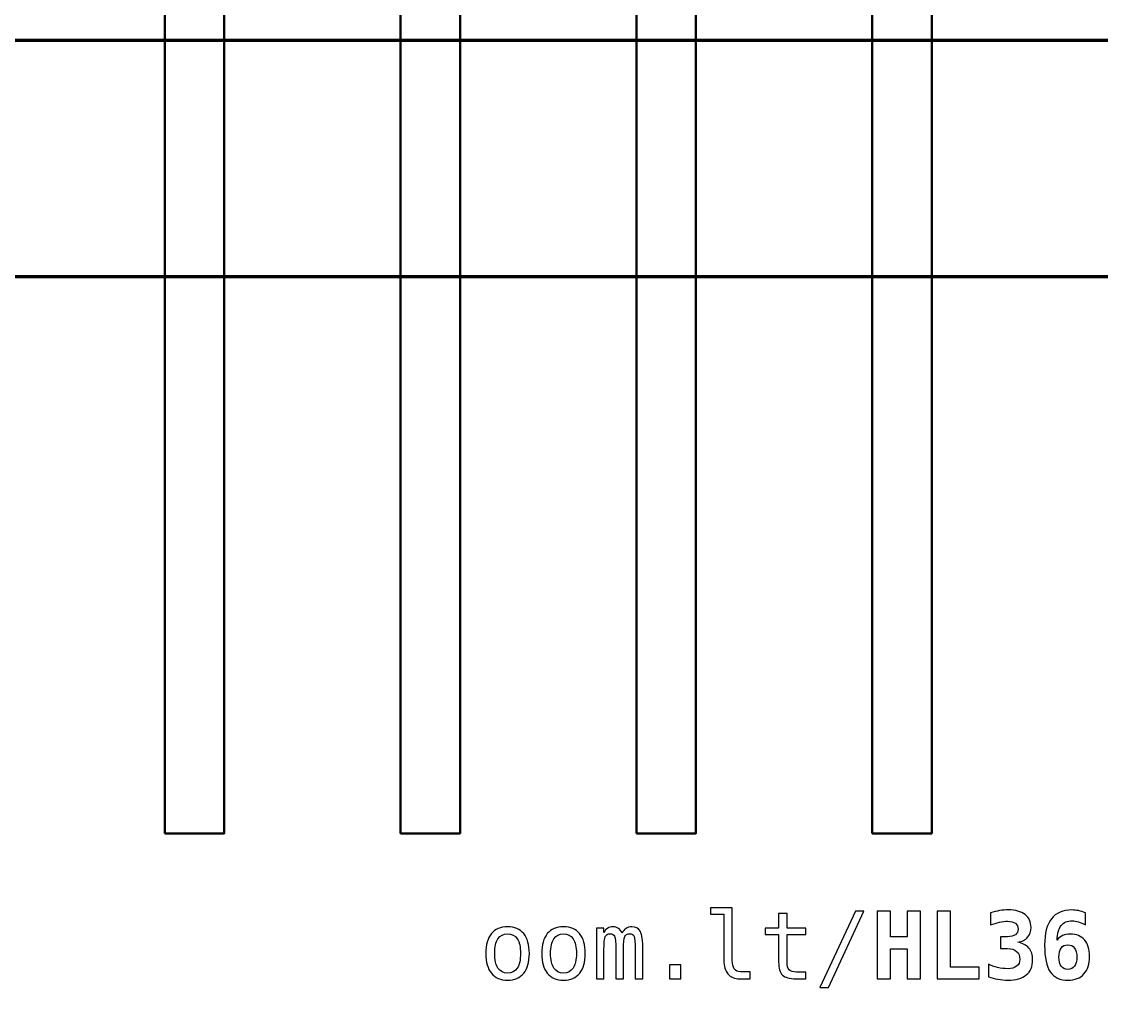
# Model space of a CAD drawing. Header units: centimetres. Extents: x -15.07 to -5.93, y -15.74 to -13.7.
# Drawn here: x -11.321 to -10.158, y -15.743 to -14.703 of the extents above; entities that cross this region are included whole.
import ezdxf

# ---------------------------------------------------------------- set-up
doc = ezdxf.new("R2010")
doc.units = ezdxf.units.CM
doc.header["$MEASUREMENT"] = 0
doc.layers.add('Layer 1', color=7, linetype='Continuous')

msp = doc.modelspace()

# ---------------------------------------------------------------- linework, layer by layer
at = {"layer": 'Layer 1', "color": 7, "lineweight": 50}
for points in [[(-11.167, -15.577), (-11.103, -15.577), (-11.103, -14.123), (-11.167, -14.123), (-11.167, -15.577)], [(-10.913, -15.577), (-10.849, -15.577), (-10.849, -14.123), (-10.913, -14.123), (-10.913, -15.577)], [(-10.659, -15.577), (-10.595, -15.577), (-10.595, -14.123), (-10.659, -14.123), (-10.659, -15.577)], [(-10.405, -15.577), (-10.341, -15.577), (-10.341, -14.123), (-10.405, -14.123), (-10.405, -15.577)]]:
    msp.add_lwpolyline(points, close=True, dxfattribs=at)
at = {"layer": 'Layer 1', "color": 7, "lineweight": 100}
msp.add_lwpolyline([(-15.072, -14.977), (-5.928, -14.977), (-5.928, -14.723), (-15.072, -14.723), (-15.072, -14.977)], close=True, dxfattribs=at)
at = {"layer": 'Layer 1', "color": 250}
for points, knots in [([(-10.55587, -15.7138), (-10.55587, -15.71784), (-10.55513, -15.72087), (-10.55365, -15.72292), (-10.55365, -15.72292), (-10.55217, -15.72497), (-10.54998, -15.726), (-10.54708, -15.726), (-10.54708, -15.726), (-10.54708, -15.726), (-10.53658, -15.726), (-10.53658, -15.726), (-10.53658, -15.726), (-10.53658, -15.726), (-10.53658, -15.73362), (-10.53658, -15.73362), (-10.53658, -15.73362), (-10.53658, -15.73362), (-10.54795, -15.73362), (-10.54795, -15.73362), (-10.54795, -15.73362), (-10.55333, -15.73362), (-10.55748, -15.73189), (-10.56043, -15.72844), (-10.56043, -15.72844), (-10.56338, -15.72499), (-10.56485, -15.7201), (-10.56485, -15.7138), (-10.56485, -15.7138), (-10.56485, -15.7138), (-10.56485, -15.66413), (-10.56485, -15.66413), (-10.56485, -15.66413), (-10.56485, -15.66413), (-10.57925, -15.66413), (-10.57925, -15.66413), (-10.57925, -15.66413), (-10.57925, -15.66413), (-10.57925, -15.6571), (-10.57925, -15.6571), (-10.57925, -15.6571), (-10.57925, -15.6571), (-10.55587, -15.6571), (-10.55587, -15.6571), (-10.55587, -15.6571), (-10.55587, -15.6571), (-10.55587, -15.7138), (-10.55587, -15.7138)], [0, 0, 0, 0, 0.0833333, 0.0833333, 0.0833333, 0.0833333, 0.1666667, 0.1666667, 0.1666667, 0.1666667, 0.25, 0.25, 0.25, 0.25, 0.3333333, 0.3333333, 0.3333333, 0.3333333, 0.4166667, 0.4166667, 0.4166667, 0.4166667, 0.5, 0.5, 0.5, 0.5, 0.5833333, 0.5833333, 0.5833333, 0.5833333, 0.6666667, 0.6666667, 0.6666667, 0.6666667, 0.75, 0.75, 0.75, 0.75, 0.8333333, 0.8333333, 0.8333333, 0.8333333, 0.9166667, 0.9166667, 0.9166667, 0.9166667, 1, 1, 1, 1]), ([(-10.49687, -15.6634), (-10.49687, -15.6634), (-10.49687, -15.67893), (-10.49687, -15.67893), (-10.49687, -15.67893), (-10.49687, -15.67893), (-10.47645, -15.67893), (-10.47645, -15.67893), (-10.47645, -15.67893), (-10.47645, -15.67893), (-10.47645, -15.68592), (-10.47645, -15.68592), (-10.47645, -15.68592), (-10.47645, -15.68592), (-10.49687, -15.68592), (-10.49687, -15.68592), (-10.49687, -15.68592), (-10.49687, -15.68592), (-10.49687, -15.7156), (-10.49687, -15.7156), (-10.49687, -15.7156), (-10.49687, -15.71964), (-10.49611, -15.72245), (-10.49457, -15.72404), (-10.49457, -15.72404), (-10.49304, -15.72564), (-10.49037, -15.72644), (-10.48657, -15.72644), (-10.48657, -15.72644), (-10.48657, -15.72644), (-10.47645, -15.72644), (-10.47645, -15.72644), (-10.47645, -15.72644), (-10.47645, -15.72644), (-10.47645, -15.73362), (-10.47645, -15.73362), (-10.47645, -15.73362), (-10.47645, -15.73362), (-10.48744, -15.73362), (-10.48744, -15.73362), (-10.48744, -15.73362), (-10.49419, -15.73362), (-10.49894, -15.73227), (-10.50171, -15.72957), (-10.50171, -15.72957), (-10.50447, -15.72687), (-10.50586, -15.7222), (-10.50586, -15.7156), (-10.50586, -15.7156), (-10.50586, -15.7156), (-10.50586, -15.68592), (-10.50586, -15.68592), (-10.50586, -15.68592), (-10.50586, -15.68592), (-10.52046, -15.68592), (-10.52046, -15.68592), (-10.52046, -15.68592), (-10.52046, -15.68592), (-10.52046, -15.67893), (-10.52046, -15.67893), (-10.52046, -15.67893), (-10.52046, -15.67893), (-10.50586, -15.67893), (-10.50586, -15.67893), (-10.50586, -15.67893), (-10.50586, -15.67893), (-10.50586, -15.6634), (-10.50586, -15.6634), (-10.50586, -15.6634), (-10.50586, -15.6634), (-10.49687, -15.6634), (-10.49687, -15.6634)], [0, 0, 0, 0, 0.0555556, 0.0555556, 0.0555556, 0.0555556, 0.1111111, 0.1111111, 0.1111111, 0.1111111, 0.1666667, 0.1666667, 0.1666667, 0.1666667, 0.2222222, 0.2222222, 0.2222222, 0.2222222, 0.2777778, 0.2777778, 0.2777778, 0.2777778, 0.3333333, 0.3333333, 0.3333333, 0.3333333, 0.3888889, 0.3888889, 0.3888889, 0.3888889, 0.4444444, 0.4444444, 0.4444444, 0.4444444, 0.5, 0.5, 0.5, 0.5, 0.5555556, 0.5555556, 0.5555556, 0.5555556, 0.6111111, 0.6111111, 0.6111111, 0.6111111, 0.6666667, 0.6666667, 0.6666667, 0.6666667, 0.7222222, 0.7222222, 0.7222222, 0.7222222, 0.7777778, 0.7777778, 0.7777778, 0.7777778, 0.8333333, 0.8333333, 0.8333333, 0.8333333, 0.8888889, 0.8888889, 0.8888889, 0.8888889, 0.9444444, 0.9444444, 0.9444444, 0.9444444, 1, 1, 1, 1]), ([(-10.42323, -15.66071), (-10.42323, -15.66071), (-10.41394, -15.66071), (-10.41394, -15.66071), (-10.41394, -15.66071), (-10.41394, -15.66071), (-10.45233, -15.7429), (-10.45233, -15.7429), (-10.45233, -15.7429), (-10.45233, -15.7429), (-10.46167, -15.7429), (-10.46167, -15.7429), (-10.46167, -15.7429), (-10.46167, -15.7429), (-10.42323, -15.66071), (-10.42323, -15.66071)], [0, 0, 0, 0, 0.25, 0.25, 0.25, 0.25, 0.5, 0.5, 0.5, 0.5, 0.75, 0.75, 0.75, 0.75, 1, 1, 1, 1]), ([(-10.39976, -15.66071), (-10.39976, -15.66071), (-10.38535, -15.66071), (-10.38535, -15.66071), (-10.38535, -15.66071), (-10.38535, -15.66071), (-10.38535, -15.6885), (-10.38535, -15.6885), (-10.38535, -15.6885), (-10.38535, -15.6885), (-10.36732, -15.6885), (-10.36732, -15.6885), (-10.36732, -15.6885), (-10.36732, -15.6885), (-10.36732, -15.66071), (-10.36732, -15.66071), (-10.36732, -15.66071), (-10.36732, -15.66071), (-10.35292, -15.66071), (-10.35292, -15.66071), (-10.35292, -15.66071), (-10.35292, -15.66071), (-10.35292, -15.73362), (-10.35292, -15.73362), (-10.35292, -15.73362), (-10.35292, -15.73362), (-10.36732, -15.73362), (-10.36732, -15.73362), (-10.36732, -15.73362), (-10.36732, -15.73362), (-10.36732, -15.7012), (-10.36732, -15.7012), (-10.36732, -15.7012), (-10.36732, -15.7012), (-10.38535, -15.7012), (-10.38535, -15.7012), (-10.38535, -15.7012), (-10.38535, -15.7012), (-10.38535, -15.73362), (-10.38535, -15.73362), (-10.38535, -15.73362), (-10.38535, -15.73362), (-10.39976, -15.73362), (-10.39976, -15.73362), (-10.39976, -15.73362), (-10.39976, -15.73362), (-10.39976, -15.66071), (-10.39976, -15.66071)], [0, 0, 0, 0, 0.0833333, 0.0833333, 0.0833333, 0.0833333, 0.1666667, 0.1666667, 0.1666667, 0.1666667, 0.25, 0.25, 0.25, 0.25, 0.3333333, 0.3333333, 0.3333333, 0.3333333, 0.4166667, 0.4166667, 0.4166667, 0.4166667, 0.5, 0.5, 0.5, 0.5, 0.5833333, 0.5833333, 0.5833333, 0.5833333, 0.6666667, 0.6666667, 0.6666667, 0.6666667, 0.75, 0.75, 0.75, 0.75, 0.8333333, 0.8333333, 0.8333333, 0.8333333, 0.9166667, 0.9166667, 0.9166667, 0.9166667, 1, 1, 1, 1]), ([(-10.33525, -15.73362), (-10.33525, -15.73362), (-10.33525, -15.66071), (-10.33525, -15.66071), (-10.33525, -15.66071), (-10.33525, -15.66071), (-10.32084, -15.66071), (-10.32084, -15.66071), (-10.32084, -15.66071), (-10.32084, -15.66071), (-10.32084, -15.72092), (-10.32084, -15.72092), (-10.32084, -15.72092), (-10.32084, -15.72092), (-10.29002, -15.72092), (-10.29002, -15.72092), (-10.29002, -15.72092), (-10.29002, -15.72092), (-10.29002, -15.73362), (-10.29002, -15.73362), (-10.29002, -15.73362), (-10.29002, -15.73362), (-10.33525, -15.73362), (-10.33525, -15.73362)], [0, 0, 0, 0, 0.1666667, 0.1666667, 0.1666667, 0.1666667, 0.3333333, 0.3333333, 0.3333333, 0.3333333, 0.5, 0.5, 0.5, 0.5, 0.6666667, 0.6666667, 0.6666667, 0.6666667, 0.8333333, 0.8333333, 0.8333333, 0.8333333, 1, 1, 1, 1]), ([(-10.25922, -15.701), (-10.25922, -15.701), (-10.26693, -15.701), (-10.26693, -15.701), (-10.26693, -15.701), (-10.26693, -15.701), (-10.26693, -15.6883), (-10.26693, -15.6883), (-10.26693, -15.6883), (-10.26693, -15.6883), (-10.25922, -15.6883), (-10.25922, -15.6883), (-10.25922, -15.6883), (-10.25565, -15.6883), (-10.25287, -15.6876), (-10.2509, -15.68618), (-10.2509, -15.68618), (-10.24893, -15.68477), (-10.24795, -15.68276), (-10.24795, -15.6802), (-10.24795, -15.6802), (-10.24795, -15.6775), (-10.24893, -15.67538), (-10.2509, -15.67386), (-10.2509, -15.67386), (-10.25287, -15.67235), (-10.25565, -15.6716), (-10.25922, -15.6716), (-10.25922, -15.6716), (-10.26195, -15.6716), (-10.26488, -15.67195), (-10.268, -15.67263), (-10.268, -15.67263), (-10.27114, -15.67331), (-10.27437, -15.67431), (-10.27772, -15.67561), (-10.27772, -15.67561), (-10.27772, -15.67561), (-10.27772, -15.66253), (-10.27772, -15.66253), (-10.27772, -15.66253), (-10.27437, -15.66151), (-10.27107, -15.66075), (-10.26782, -15.6602), (-10.26782, -15.6602), (-10.26455, -15.65966), (-10.26143, -15.6594), (-10.25843, -15.6594), (-10.25843, -15.6594), (-10.25075, -15.6594), (-10.24477, -15.66108), (-10.24048, -15.66443), (-10.24048, -15.66443), (-10.23618, -15.66778), (-10.23403, -15.6724), (-10.23403, -15.6783), (-10.23403, -15.6783), (-10.23403, -15.68261), (-10.23526, -15.68617), (-10.23775, -15.68892), (-10.23775, -15.68892), (-10.24022, -15.69167), (-10.24375, -15.69347), (-10.24833, -15.6943), (-10.24833, -15.6943), (-10.24313, -15.69522), (-10.23915, -15.6973), (-10.23642, -15.70053), (-10.23642, -15.70053), (-10.23368, -15.70377), (-10.23231, -15.70803), (-10.23231, -15.7133), (-10.23231, -15.7133), (-10.23231, -15.72037), (-10.23458, -15.72575), (-10.2391, -15.72947), (-10.2391, -15.72947), (-10.24363, -15.73319), (-10.2502, -15.73504), (-10.25883, -15.73504), (-10.25883, -15.73504), (-10.2625, -15.73504), (-10.26612, -15.73472), (-10.26969, -15.7341), (-10.26969, -15.7341), (-10.27325, -15.73349), (-10.27667, -15.73259), (-10.27992, -15.73142), (-10.27992, -15.73142), (-10.27992, -15.73142), (-10.27992, -15.71804), (-10.27992, -15.71804), (-10.27992, -15.71804), (-10.27685, -15.71957), (-10.27355, -15.72074), (-10.27, -15.72154), (-10.27, -15.72154), (-10.26647, -15.72234), (-10.26273, -15.72274), (-10.25883, -15.72274), (-10.25883, -15.72274), (-10.25492, -15.72274), (-10.25183, -15.72184), (-10.24955, -15.72002), (-10.24955, -15.72002), (-10.24727, -15.71822), (-10.24613, -15.71578), (-10.24613, -15.71272), (-10.24613, -15.71272), (-10.24613, -15.70898), (-10.24727, -15.70608), (-10.24955, -15.70405), (-10.24955, -15.70405), (-10.25183, -15.70202), (-10.25505, -15.701), (-10.25922, -15.701)], [0, 0, 0, 0, 0.0344828, 0.0344828, 0.0344828, 0.0344828, 0.0689655, 0.0689655, 0.0689655, 0.0689655, 0.1034483, 0.1034483, 0.1034483, 0.1034483, 0.137931, 0.137931, 0.137931, 0.137931, 0.1724138, 0.1724138, 0.1724138, 0.1724138, 0.2068966, 0.2068966, 0.2068966, 0.2068966, 0.2413793, 0.2413793, 0.2413793, 0.2413793, 0.2758621, 0.2758621, 0.2758621, 0.2758621, 0.3103448, 0.3103448, 0.3103448, 0.3103448, 0.3448276, 0.3448276, 0.3448276, 0.3448276, 0.3793103, 0.3793103, 0.3793103, 0.3793103, 0.4137931, 0.4137931, 0.4137931, 0.4137931, 0.4482759, 0.4482759, 0.4482759, 0.4482759, 0.4827586, 0.4827586, 0.4827586, 0.4827586, 0.5172414, 0.5172414, 0.5172414, 0.5172414, 0.5517241, 0.5517241, 0.5517241, 0.5517241, 0.5862069, 0.5862069, 0.5862069, 0.5862069, 0.6206897, 0.6206897, 0.6206897, 0.6206897, 0.6551724, 0.6551724, 0.6551724, 0.6551724, 0.6896552, 0.6896552, 0.6896552, 0.6896552, 0.7241379, 0.7241379, 0.7241379, 0.7241379, 0.7586207, 0.7586207, 0.7586207, 0.7586207, 0.7931034, 0.7931034, 0.7931034, 0.7931034, 0.8275862, 0.8275862, 0.8275862, 0.8275862, 0.862069, 0.862069, 0.862069, 0.862069, 0.8965517, 0.8965517, 0.8965517, 0.8965517, 0.9310345, 0.9310345, 0.9310345, 0.9310345, 0.9655172, 0.9655172, 0.9655172, 0.9655172, 1, 1, 1, 1]), ([(-10.17552, -15.66243), (-10.17552, -15.66243), (-10.17552, -15.67551), (-10.17552, -15.67551), (-10.17552, -15.67551), (-10.17809, -15.67405), (-10.18056, -15.67295), (-10.18292, -15.67221), (-10.18292, -15.67221), (-10.18527, -15.67148), (-10.18754, -15.67111), (-10.18972, -15.67111), (-10.18972, -15.67111), (-10.19492, -15.67111), (-10.19889, -15.67286), (-10.20161, -15.67636), (-10.20161, -15.67636), (-10.20432, -15.67986), (-10.20574, -15.68503), (-10.20587, -15.69187), (-10.20587, -15.69187), (-10.20434, -15.68975), (-10.20239, -15.68817), (-10.20002, -15.6871), (-10.20002, -15.6871), (-10.19764, -15.68605), (-10.19484, -15.68552), (-10.19162, -15.68552), (-10.19162, -15.68552), (-10.18504, -15.68552), (-10.17997, -15.6876), (-10.17639, -15.69175), (-10.17639, -15.69175), (-10.1728, -15.6959), (-10.17102, -15.70178), (-10.17102, -15.7094), (-10.17102, -15.7094), (-10.17102, -15.71757), (-10.17304, -15.7239), (-10.17706, -15.7284), (-10.17706, -15.7284), (-10.18107, -15.73289), (-10.18672, -15.73514), (-10.19402, -15.73514), (-10.19402, -15.73514), (-10.20291, -15.73514), (-10.20936, -15.73215), (-10.21338, -15.7262), (-10.21338, -15.7262), (-10.21739, -15.72024), (-10.21941, -15.71062), (-10.21941, -15.69733), (-10.21941, -15.69733), (-10.21941, -15.68472), (-10.21696, -15.67525), (-10.21204, -15.66895), (-10.21204, -15.66895), (-10.20712, -15.66265), (-10.19976, -15.6595), (-10.18992, -15.6595), (-10.18992, -15.6595), (-10.18764, -15.6595), (-10.18529, -15.65975), (-10.18287, -15.66023), (-10.18287, -15.66023), (-10.18044, -15.66071), (-10.17799, -15.66145), (-10.17552, -15.66243)], [0, 0, 0, 0, 0.0588235, 0.0588235, 0.0588235, 0.0588235, 0.1176471, 0.1176471, 0.1176471, 0.1176471, 0.1764706, 0.1764706, 0.1764706, 0.1764706, 0.2352941, 0.2352941, 0.2352941, 0.2352941, 0.2941176, 0.2941176, 0.2941176, 0.2941176, 0.3529412, 0.3529412, 0.3529412, 0.3529412, 0.4117647, 0.4117647, 0.4117647, 0.4117647, 0.4705882, 0.4705882, 0.4705882, 0.4705882, 0.5294118, 0.5294118, 0.5294118, 0.5294118, 0.5882353, 0.5882353, 0.5882353, 0.5882353, 0.6470588, 0.6470588, 0.6470588, 0.6470588, 0.7058824, 0.7058824, 0.7058824, 0.7058824, 0.7647059, 0.7647059, 0.7647059, 0.7647059, 0.8235294, 0.8235294, 0.8235294, 0.8235294, 0.8823529, 0.8823529, 0.8823529, 0.8823529, 0.9411765, 0.9411765, 0.9411765, 0.9411765, 1, 1, 1, 1]), ([(-10.79782, -15.67761), (-10.79024, -15.67761), (-10.78444, -15.68006), (-10.78042, -15.68498), (-10.78042, -15.68498), (-10.7764, -15.6899), (-10.77439, -15.69702), (-10.77439, -15.70632), (-10.77439, -15.70632), (-10.77439, -15.71567), (-10.77639, -15.72279), (-10.78039, -15.72769), (-10.78039, -15.72769), (-10.78441, -15.73259), (-10.79021, -15.73504), (-10.79782, -15.73504), (-10.79782, -15.73504), (-10.80542, -15.73504), (-10.81121, -15.73259), (-10.81523, -15.72769), (-10.81523, -15.72769), (-10.81923, -15.72279), (-10.82123, -15.71567), (-10.82123, -15.70632), (-10.82123, -15.70632), (-10.82123, -15.69702), (-10.81923, -15.6899), (-10.81523, -15.68498), (-10.81523, -15.68498), (-10.81121, -15.68006), (-10.80542, -15.67761), (-10.79782, -15.67761)], [0, 0, 0, 0, 0.125, 0.125, 0.125, 0.125, 0.25, 0.25, 0.25, 0.25, 0.375, 0.375, 0.375, 0.375, 0.5, 0.5, 0.5, 0.5, 0.625, 0.625, 0.625, 0.625, 0.75, 0.75, 0.75, 0.75, 0.875, 0.875, 0.875, 0.875, 1, 1, 1, 1]), ([(-10.79782, -15.68523), (-10.80239, -15.68523), (-10.80584, -15.687), (-10.80819, -15.69055), (-10.80819, -15.69055), (-10.81054, -15.6941), (-10.81171, -15.69937), (-10.81171, -15.70632), (-10.81171, -15.70632), (-10.81171, -15.71325), (-10.81054, -15.7185), (-10.80819, -15.72207), (-10.80819, -15.72207), (-10.80584, -15.72564), (-10.80239, -15.72742), (-10.79782, -15.72742), (-10.79782, -15.72742), (-10.79324, -15.72742), (-10.78977, -15.72564), (-10.78742, -15.72207), (-10.78742, -15.72207), (-10.78507, -15.7185), (-10.78391, -15.71325), (-10.78391, -15.70632), (-10.78391, -15.70632), (-10.78391, -15.69937), (-10.78507, -15.6941), (-10.78742, -15.69055), (-10.78742, -15.69055), (-10.78977, -15.687), (-10.79324, -15.68523), (-10.79782, -15.68523)], [0, 0, 0, 0, 0.125, 0.125, 0.125, 0.125, 0.25, 0.25, 0.25, 0.25, 0.375, 0.375, 0.375, 0.375, 0.5, 0.5, 0.5, 0.5, 0.625, 0.625, 0.625, 0.625, 0.75, 0.75, 0.75, 0.75, 0.875, 0.875, 0.875, 0.875, 1, 1, 1, 1]), ([(-10.73761, -15.67761), (-10.73003, -15.67761), (-10.72423, -15.68006), (-10.72021, -15.68498), (-10.72021, -15.68498), (-10.71619, -15.6899), (-10.71418, -15.69702), (-10.71418, -15.70632), (-10.71418, -15.70632), (-10.71418, -15.71567), (-10.71618, -15.72279), (-10.72018, -15.72769), (-10.72018, -15.72769), (-10.7242, -15.73259), (-10.73, -15.73504), (-10.73761, -15.73504), (-10.73761, -15.73504), (-10.74521, -15.73504), (-10.751, -15.73259), (-10.75502, -15.72769), (-10.75502, -15.72769), (-10.75902, -15.72279), (-10.76102, -15.71567), (-10.76102, -15.70632), (-10.76102, -15.70632), (-10.76102, -15.69702), (-10.75902, -15.6899), (-10.75502, -15.68498), (-10.75502, -15.68498), (-10.751, -15.68006), (-10.74521, -15.67761), (-10.73761, -15.67761)], [0, 0, 0, 0, 0.125, 0.125, 0.125, 0.125, 0.25, 0.25, 0.25, 0.25, 0.375, 0.375, 0.375, 0.375, 0.5, 0.5, 0.5, 0.5, 0.625, 0.625, 0.625, 0.625, 0.75, 0.75, 0.75, 0.75, 0.875, 0.875, 0.875, 0.875, 1, 1, 1, 1]), ([(-10.73761, -15.68523), (-10.74218, -15.68523), (-10.74563, -15.687), (-10.74798, -15.69055), (-10.74798, -15.69055), (-10.75033, -15.6941), (-10.7515, -15.69937), (-10.7515, -15.70632), (-10.7515, -15.70632), (-10.7515, -15.71325), (-10.75033, -15.7185), (-10.74798, -15.72207), (-10.74798, -15.72207), (-10.74563, -15.72564), (-10.74218, -15.72742), (-10.73761, -15.72742), (-10.73761, -15.72742), (-10.73303, -15.72742), (-10.72956, -15.72564), (-10.72721, -15.72207), (-10.72721, -15.72207), (-10.72486, -15.7185), (-10.7237, -15.71325), (-10.7237, -15.70632), (-10.7237, -15.70632), (-10.7237, -15.69937), (-10.72486, -15.6941), (-10.72721, -15.69055), (-10.72721, -15.69055), (-10.72956, -15.687), (-10.73303, -15.68523), (-10.73761, -15.68523)], [0, 0, 0, 0, 0.125, 0.125, 0.125, 0.125, 0.25, 0.25, 0.25, 0.25, 0.375, 0.375, 0.375, 0.375, 0.5, 0.5, 0.5, 0.5, 0.625, 0.625, 0.625, 0.625, 0.75, 0.75, 0.75, 0.75, 0.875, 0.875, 0.875, 0.875, 1, 1, 1, 1]), ([(-10.67449, -15.6845), (-10.67339, -15.68215), (-10.67197, -15.68041), (-10.67025, -15.6793), (-10.67025, -15.6793), (-10.66855, -15.67818), (-10.66649, -15.67761), (-10.66409, -15.67761), (-10.66409, -15.67761), (-10.65969, -15.67761), (-10.65658, -15.67931), (-10.65478, -15.68271), (-10.65478, -15.68271), (-10.65297, -15.68612), (-10.65207, -15.69252), (-10.65207, -15.70193), (-10.65207, -15.70193), (-10.65207, -15.70193), (-10.65207, -15.73362), (-10.65207, -15.73362), (-10.65207, -15.73362), (-10.65207, -15.73362), (-10.66027, -15.73362), (-10.66027, -15.73362), (-10.66027, -15.73362), (-10.66027, -15.73362), (-10.66027, -15.70232), (-10.66027, -15.70232), (-10.66027, -15.70232), (-10.66027, -15.6946), (-10.6607, -15.68982), (-10.66157, -15.68793), (-10.66157, -15.68793), (-10.66242, -15.68607), (-10.664, -15.68513), (-10.66629, -15.68513), (-10.66629, -15.68513), (-10.66889, -15.68513), (-10.67067, -15.68613), (-10.67164, -15.68813), (-10.67164, -15.68813), (-10.67259, -15.69013), (-10.67307, -15.69487), (-10.67307, -15.70232), (-10.67307, -15.70232), (-10.67307, -15.70232), (-10.67307, -15.73362), (-10.67307, -15.73362), (-10.67307, -15.73362), (-10.67307, -15.73362), (-10.68127, -15.73362), (-10.68127, -15.73362), (-10.68127, -15.73362), (-10.68127, -15.73362), (-10.68127, -15.70232), (-10.68127, -15.70232), (-10.68127, -15.70232), (-10.68127, -15.6945), (-10.68174, -15.68968), (-10.68267, -15.68787), (-10.68267, -15.68787), (-10.68359, -15.68605), (-10.68525, -15.68513), (-10.68767, -15.68513), (-10.68767, -15.68513), (-10.69005, -15.68513), (-10.69171, -15.68613), (-10.69262, -15.68813), (-10.69262, -15.68813), (-10.69356, -15.69013), (-10.69402, -15.69487), (-10.69402, -15.70232), (-10.69402, -15.70232), (-10.69402, -15.70232), (-10.69402, -15.73362), (-10.69402, -15.73362), (-10.69402, -15.73362), (-10.69402, -15.73362), (-10.70217, -15.73362), (-10.70217, -15.73362), (-10.70217, -15.73362), (-10.70217, -15.73362), (-10.70217, -15.67893), (-10.70217, -15.67893), (-10.70217, -15.67893), (-10.70217, -15.67893), (-10.69402, -15.67893), (-10.69402, -15.67893), (-10.69402, -15.67893), (-10.69402, -15.67893), (-10.69402, -15.68361), (-10.69402, -15.68361), (-10.69402, -15.68361), (-10.69296, -15.68166), (-10.69161, -15.68018), (-10.68999, -15.67915), (-10.68999, -15.67915), (-10.68839, -15.67813), (-10.68655, -15.67761), (-10.6845, -15.67761), (-10.6845, -15.67761), (-10.68202, -15.67761), (-10.67997, -15.67818), (-10.67832, -15.67931), (-10.67832, -15.67931), (-10.67667, -15.68046), (-10.6754, -15.68218), (-10.67449, -15.6845)], [0, 0, 0, 0, 0.037037, 0.037037, 0.037037, 0.037037, 0.0740741, 0.0740741, 0.0740741, 0.0740741, 0.1111111, 0.1111111, 0.1111111, 0.1111111, 0.1481481, 0.1481481, 0.1481481, 0.1481481, 0.1851852, 0.1851852, 0.1851852, 0.1851852, 0.2222222, 0.2222222, 0.2222222, 0.2222222, 0.2592593, 0.2592593, 0.2592593, 0.2592593, 0.2962963, 0.2962963, 0.2962963, 0.2962963, 0.3333333, 0.3333333, 0.3333333, 0.3333333, 0.3703704, 0.3703704, 0.3703704, 0.3703704, 0.4074074, 0.4074074, 0.4074074, 0.4074074, 0.4444444, 0.4444444, 0.4444444, 0.4444444, 0.4814815, 0.4814815, 0.4814815, 0.4814815, 0.5185185, 0.5185185, 0.5185185, 0.5185185, 0.5555556, 0.5555556, 0.5555556, 0.5555556, 0.5925926, 0.5925926, 0.5925926, 0.5925926, 0.6296296, 0.6296296, 0.6296296, 0.6296296, 0.6666667, 0.6666667, 0.6666667, 0.6666667, 0.7037037, 0.7037037, 0.7037037, 0.7037037, 0.7407407, 0.7407407, 0.7407407, 0.7407407, 0.7777778, 0.7777778, 0.7777778, 0.7777778, 0.8148148, 0.8148148, 0.8148148, 0.8148148, 0.8518519, 0.8518519, 0.8518519, 0.8518519, 0.8888889, 0.8888889, 0.8888889, 0.8888889, 0.9259259, 0.9259259, 0.9259259, 0.9259259, 0.962963, 0.962963, 0.962963, 0.962963, 1, 1, 1, 1]), ([(-10.19441, -15.69708), (-10.19752, -15.69708), (-10.19991, -15.69822), (-10.20156, -15.70048), (-10.20156, -15.70048), (-10.20321, -15.70275), (-10.20402, -15.70602), (-10.20402, -15.71032), (-10.20402, -15.71032), (-10.20402, -15.71458), (-10.20321, -15.71785), (-10.20156, -15.72012), (-10.20156, -15.72012), (-10.19991, -15.72239), (-10.19752, -15.72352), (-10.19441, -15.72352), (-10.19441, -15.72352), (-10.19127, -15.72352), (-10.18887, -15.72239), (-10.18721, -15.72012), (-10.18721, -15.72012), (-10.18552, -15.71785), (-10.18469, -15.71458), (-10.18469, -15.71032), (-10.18469, -15.71032), (-10.18469, -15.70605), (-10.18552, -15.70278), (-10.18721, -15.7005), (-10.18721, -15.7005), (-10.18887, -15.69822), (-10.19127, -15.69708), (-10.19441, -15.69708)], [0, 0, 0, 0, 0.125, 0.125, 0.125, 0.125, 0.25, 0.25, 0.25, 0.25, 0.375, 0.375, 0.375, 0.375, 0.5, 0.5, 0.5, 0.5, 0.625, 0.625, 0.625, 0.625, 0.75, 0.75, 0.75, 0.75, 0.875, 0.875, 0.875, 0.875, 1, 1, 1, 1]), ([(-10.62339, -15.71872), (-10.62339, -15.71872), (-10.61109, -15.71872), (-10.61109, -15.71872), (-10.61109, -15.71872), (-10.61109, -15.71872), (-10.61109, -15.73362), (-10.61109, -15.73362), (-10.61109, -15.73362), (-10.61109, -15.73362), (-10.62339, -15.73362), (-10.62339, -15.73362), (-10.62339, -15.73362), (-10.62339, -15.73362), (-10.62339, -15.71872), (-10.62339, -15.71872)], [0, 0, 0, 0, 0.25, 0.25, 0.25, 0.25, 0.5, 0.5, 0.5, 0.5, 0.75, 0.75, 0.75, 0.75, 1, 1, 1, 1])]:
    msp.add_open_spline(points, degree=3, knots=knots, dxfattribs=at)

doc.saveas('drawing.dxf')
